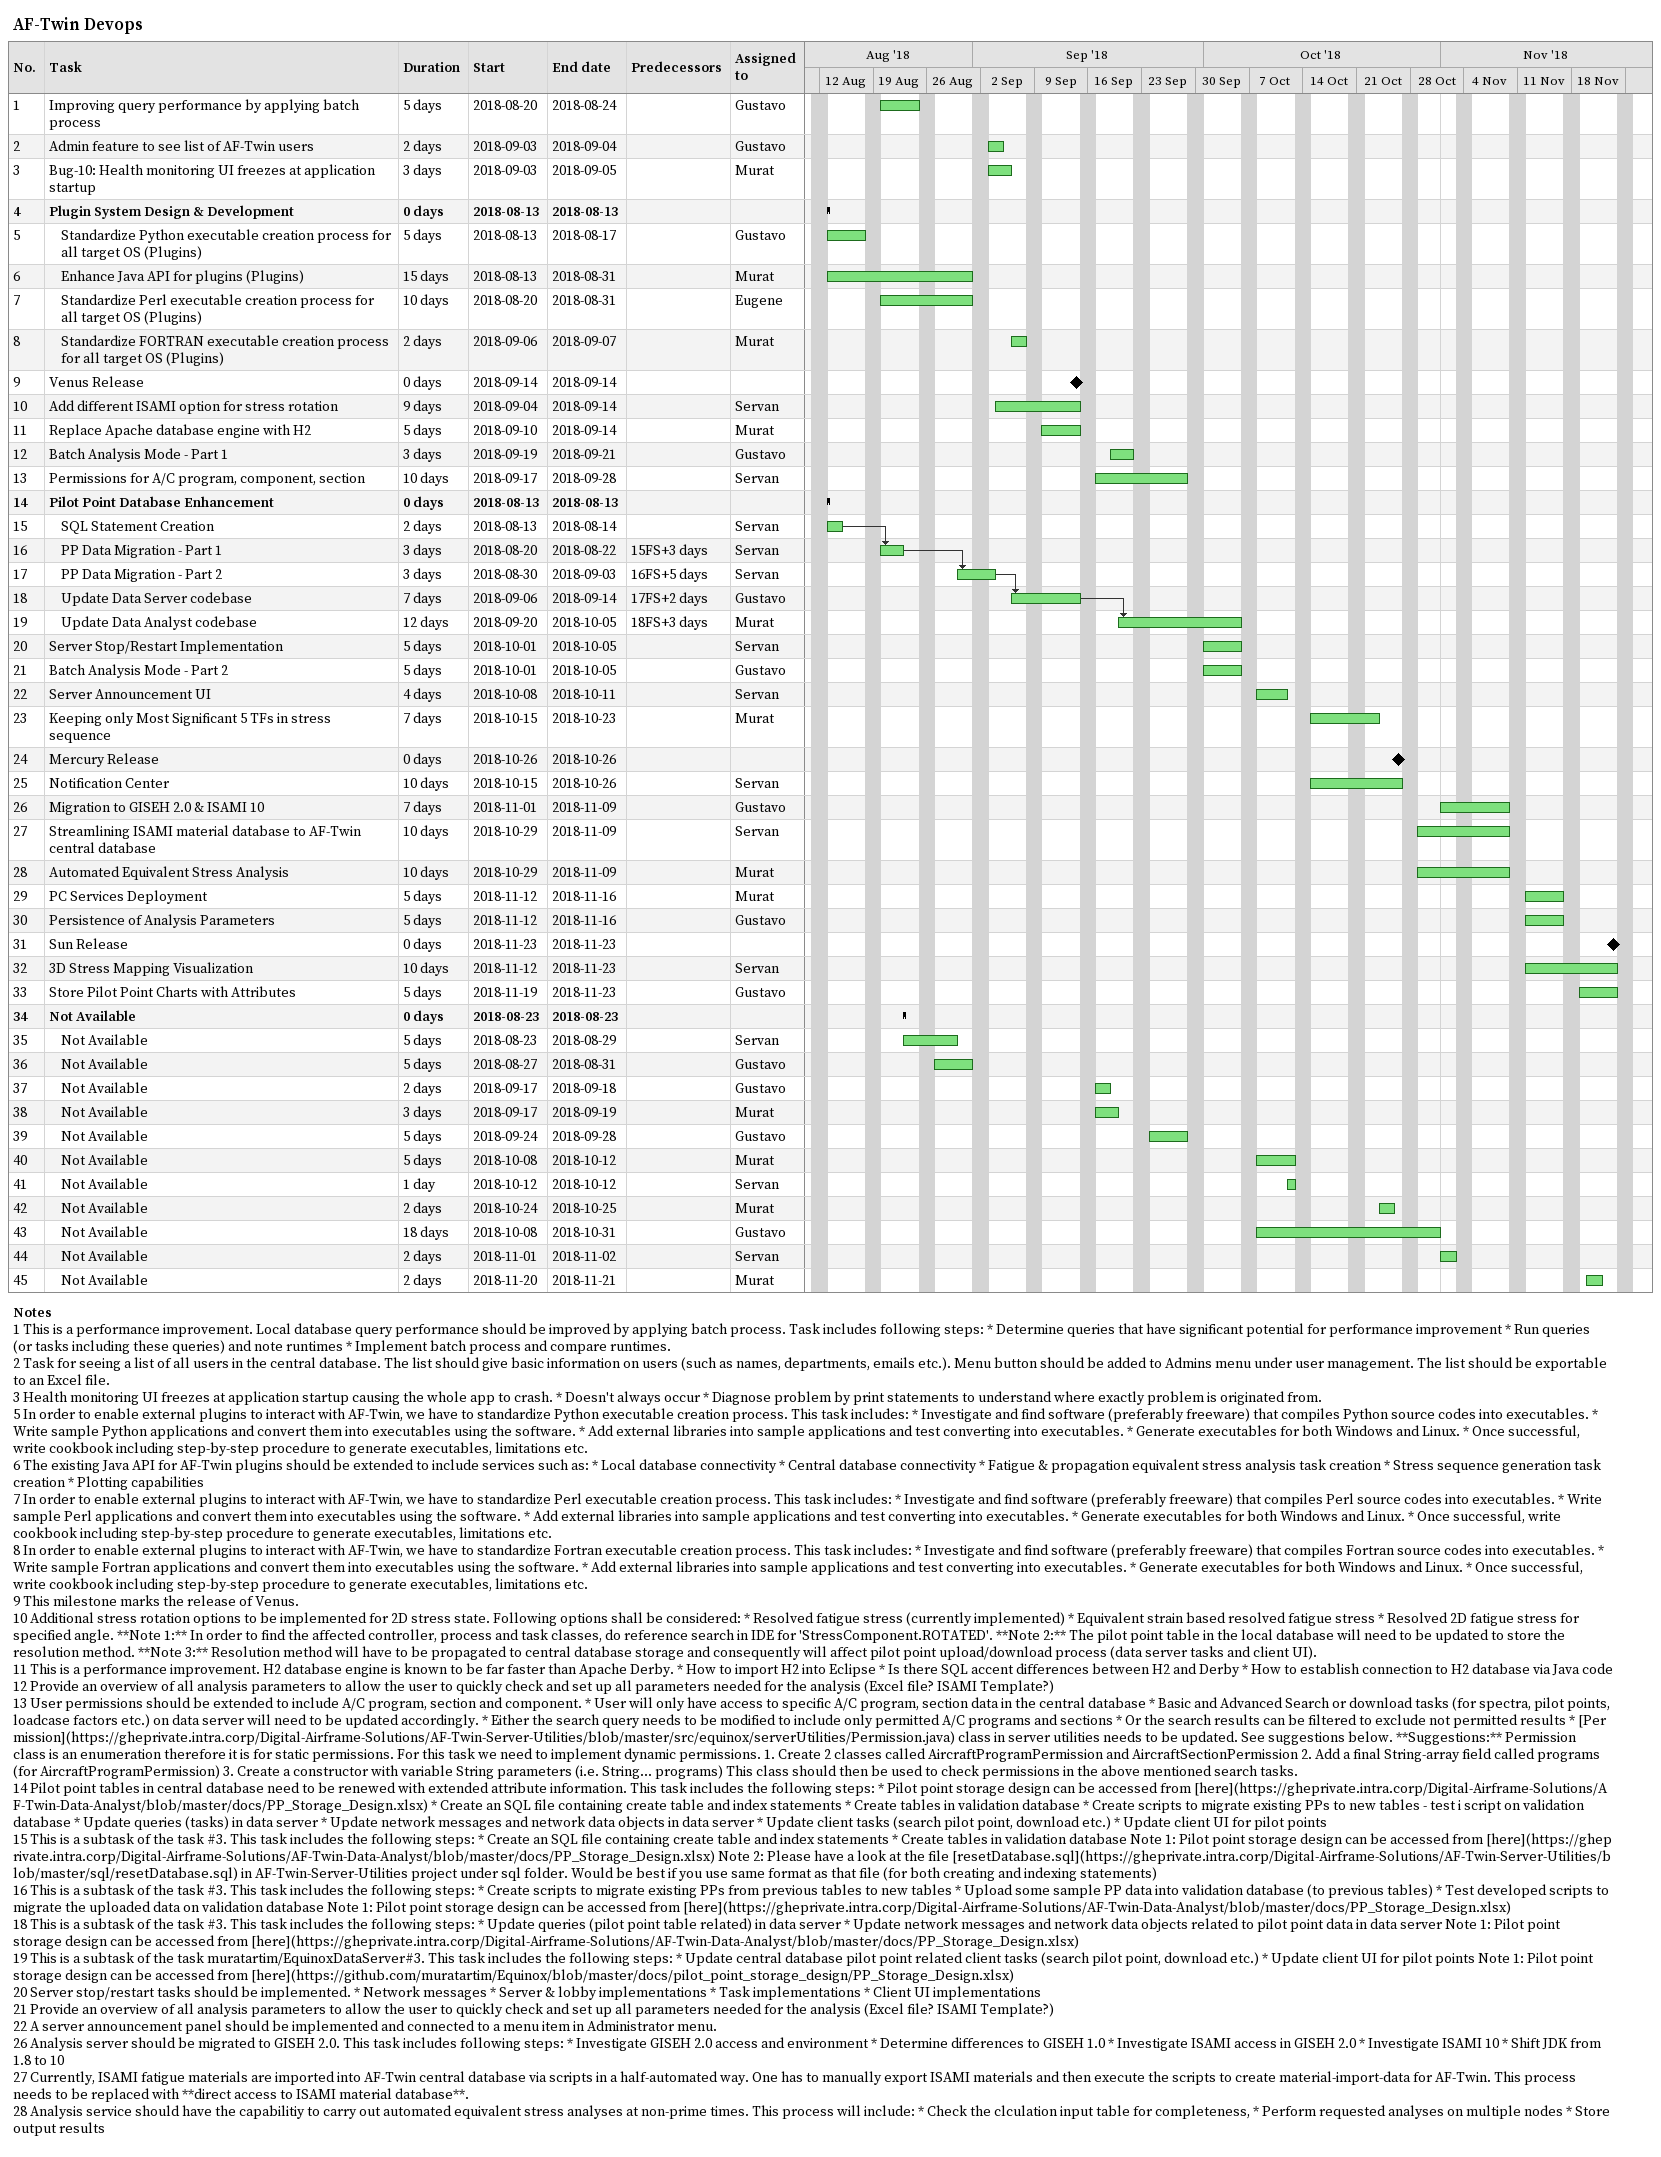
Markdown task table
AF-Twin Devops

| ID | Level | Task | Duration | Start | Finish | Predecessors | Resources |
|---|---|---|---|---|---|---|---|
| 1 | 1 | Improving query performance by applying batch process | 5d | 2018-08-20 | 2018-08-24 |  | Gustavo |
| 2 | 1 | Admin feature to see list of AF-Twin users | 2d | 2018-09-03 | 2018-09-04 |  | Gustavo |
| 3 | 1 | Bug-10: Health monitoring UI freezes at application startup | 3d | 2018-09-03 | 2018-09-05 |  | Murat |
| 4 | 1 | **Plugin System Design & Development** | 0d | 2018-08-13 | 2018-08-13 |  |  |
| 5 | 2 | Standardize Python executable creation process for all target OS (Plugins) | 5d | 2018-08-13 | 2018-08-17 |  | Gustavo |
| 6 | 2 | Enhance Java API for plugins (Plugins) | 15d | 2018-08-13 | 2018-08-31 |  | Murat |
| 7 | 2 | Standardize Perl executable creation process for all target OS (Plugins) | 10d | 2018-08-20 | 2018-08-31 |  | Eugene |
| 8 | 2 | Standardize FORTRAN executable creation process for all target OS (Plugins) | 2d | 2018-09-06 | 2018-09-07 |  | Murat |
| 9 | 1 | Venus Release | 0d | 2018-09-14 | 2018-09-14 |  |  |
| 10 | 1 | Add different ISAMI option for stress rotation | 9d | 2018-09-04 | 2018-09-14 |  | Servan |
| 11 | 1 | Replace Apache database engine with H2 | 5d | 2018-09-10 | 2018-09-14 |  | Murat |
| 12 | 1 | Batch Analysis Mode - Part 1 | 3d | 2018-09-19 | 2018-09-21 |  | Gustavo |
| 13 | 1 | Permissions for A/C program, component, section | 10d | 2018-09-17 | 2018-09-28 |  | Servan |
| 14 | 1 | **Pilot Point Database Enhancement** | 0d | 2018-08-13 | 2018-08-13 |  |  |
| 15 | 2 | SQL Statement Creation | 2d | 2018-08-13 | 2018-08-14 |  | Servan |
| 16 | 2 | PP Data Migration - Part 1 | 3d | 2018-08-20 | 2018-08-22 | 15FS+3d | Servan |
| 17 | 2 | PP Data Migration - Part 2 | 3d | 2018-08-30 | 2018-09-03 | 16FS+5d | Servan |
| 18 | 2 | Update Data Server codebase | 7d | 2018-09-06 | 2018-09-14 | 17FS+2d | Gustavo |
| 19 | 2 | Update Data Analyst codebase | 12d | 2018-09-20 | 2018-10-05 | 18FS+3d | Murat |
| 20 | 1 | Server Stop/Restart Implementation | 5d | 2018-10-01 | 2018-10-05 |  | Servan |
| 21 | 1 | Batch Analysis Mode - Part 2 | 5d | 2018-10-01 | 2018-10-05 |  | Gustavo |
| 22 | 1 | Server Announcement UI | 4d | 2018-10-08 | 2018-10-11 |  | Servan |
| 23 | 1 | Keeping only Most Significant 5 TFs in stress sequence | 7d | 2018-10-15 | 2018-10-23 |  | Murat |
| 24 | 1 | Mercury Release | 0d | 2018-10-26 | 2018-10-26 |  |  |
| 25 | 1 | Notification Center | 10d | 2018-10-15 | 2018-10-26 |  | Servan |
| 26 | 1 | Migration to GISEH 2.0 & ISAMI 10 | 7d | 2018-11-01 | 2018-11-09 |  | Gustavo |
| 27 | 1 | Streamlining ISAMI material database to AF-Twin central database | 10d | 2018-10-29 | 2018-11-09 |  | Servan |
| 28 | 1 | Automated Equivalent Stress Analysis | 10d | 2018-10-29 | 2018-11-09 |  | Murat |
| 29 | 1 | PC Services Deployment | 5d | 2018-11-12 | 2018-11-16 |  | Murat |
| 30 | 1 | Persistence of Analysis Parameters | 5d | 2018-11-12 | 2018-11-16 |  | Gustavo |
| 31 | 1 | Sun Release | 0d | 2018-11-23 | 2018-11-23 |  |  |
| 32 | 1 | 3D Stress Mapping Visualization | 10d | 2018-11-12 | 2018-11-23 |  | Servan |
| 33 | 1 | Store Pilot Point Charts with Attributes | 5d | 2018-11-19 | 2018-11-23 |  | Gustavo |
| 34 | 1 | **Not Available** | 0d | 2018-08-23 | 2018-08-23 |  |  |
| 35 | 2 | Not Available | 5d | 2018-08-23 | 2018-08-29 |  | Servan |
| 36 | 2 | Not Available | 5d | 2018-08-27 | 2018-08-31 |  | Gustavo |
| 37 | 2 | Not Available | 2d | 2018-09-17 | 2018-09-18 |  | Gustavo |
| 38 | 2 | Not Available | 3d | 2018-09-17 | 2018-09-19 |  | Murat |
| 39 | 2 | Not Available | 5d | 2018-09-24 | 2018-09-28 |  | Gustavo |
| 40 | 2 | Not Available | 5d | 2018-10-08 | 2018-10-12 |  | Murat |
| 41 | 2 | Not Available | 1d | 2018-10-12 | 2018-10-12 |  | Servan |
| 42 | 2 | Not Available | 2d | 2018-10-24 | 2018-10-25 |  | Murat |
| 43 | 2 | Not Available | 18d | 2018-10-08 | 2018-10-31 |  | Gustavo |
| 44 | 2 | Not Available | 2d | 2018-11-01 | 2018-11-02 |  | Servan |
| 45 | 2 | Not Available | 2d | 2018-11-20 | 2018-11-21 |  | Murat |

Notes
- 1: This is a performance improvement. Local database query performance should be improved by applying batch process. Task includes following steps: * Determine queries that have significant potential for performance improvement * Run queries (or tasks including these queries) and note runtimes * Implement batch process and compare runtimes.
- 2: Task for seeing a list of all users in the central database. The list should give basic information on users (such as names, departments, emails etc.). Menu button should be added to Admins menu under user management. The list should be exportable to an Excel file.
- 3: Health monitoring UI freezes at application startup causing the whole app to crash. * Doesn't always occur * Diagnose problem by print statements to understand where exactly problem is originated from.
- 5: In order to enable external plugins to interact with AF-Twin, we have to standardize Python executable creation process. This task includes: * Investigate and find software (preferably freeware) that compiles Python source codes into executables. * Write sample Python applications and convert them into executables using the software. * Add external libraries into sample applications and test converting into executables. * Generate executables for both Windows and Linux. * Once successful, write cookbook including step-by-step procedure to generate executables, limitations etc.
- 6: The existing Java API for AF-Twin plugins should be extended to include services such as: * Local database connectivity * Central database connectivity * Fatigue & propagation equivalent stress analysis task creation * Stress sequence generation task creation * Plotting capabilities
- 7: In order to enable external plugins to interact with AF-Twin, we have to standardize Perl executable creation process. This task includes: * Investigate and find software (preferably freeware) that compiles Perl source codes into executables. * Write sample Perl applications and convert them into executables using the software. * Add external libraries into sample applications and test converting into executables. * Generate executables for both Windows and Linux. * Once successful, write cookbook including step-by-step procedure to generate executables, limitations etc.
- 8: In order to enable external plugins to interact with AF-Twin, we have to standardize Fortran executable creation process. This task includes: * Investigate and find software (preferably freeware) that compiles Fortran source codes into executables. * Write sample Fortran applications and convert them into executables using the software. * Add external libraries into sample applications and test converting into executables. * Generate executables for both Windows and Linux. * Once successful, write cookbook including step-by-step procedure to generate executables, limitations etc.
- 9: This milestone marks the release of Venus.
- 10: Additional stress rotation options to be implemented for 2D stress state. Following options shall be considered: * Resolved fatigue stress (currently implemented) * Equivalent strain based resolved fatigue stress * Resolved 2D fatigue stress for specified angle. **Note 1:** In order to find the affected controller, process and task classes, do reference search in IDE for 'StressComponent.ROTATED'. **Note 2:** The pilot point table in the local database will need to be updated to store the resolution method. **Note 3:** Resolution method will have to be propagated to central database storage and consequently will affect pilot point upload/download process (data server tasks and client UI).
- 11: This is a performance improvement. H2 database engine is known to be far faster than Apache Derby. * How to import H2 into Eclipse * Is there SQL accent differences between H2 and Derby * How to establish connection to H2 database via Java code
- 12: Provide an overview of all analysis parameters to allow the user to quickly check and set up all parameters needed for the analysis (Excel file? ISAMI Template?)
- 13: User permissions should be extended to include A/C program, section and component. * User will only have access to specific A/C program, section data in the central database * Basic and Advanced Search or download tasks (for spectra, pilot points, loadcase factors etc.) on data server will need to be updated accordingly. * Either the search query needs to be modified to include only permitted A/C programs and sections * Or the search results can be filtered to exclude not permitted results * [Permission](https://gheprivate.intra.corp/Digital-Airframe-Solutions/AF-Twin-Server-Utilities/blob/master/src/equinox/serverUtilities/Permission.java) class in server utilities needs to be updated. See suggestions below. **Suggestions:** Permission class is an enumeration therefore it is for static permissions. For this task we need to implement dynamic permissions. 1. Create 2 classes called AircraftProgramPermission and AircraftSectionPermission 2. Add a final String-array field called programs (for AircraftProgramPermission) 3. Create a constructor with variable String parameters (i.e. String... programs) This class should then be used to check permissions in the above mentioned search tasks.
- 14: Pilot point tables in central database need to be renewed with extended attribute information. This task includes the following steps: * Pilot point storage design can be accessed from [here](https://gheprivate.intra.corp/Digital-Airframe-Solutions/AF-Twin-Data-Analyst/blob/master/docs/PP_Storage_Design.xlsx) * Create an SQL file containing create table and index statements * Create tables in validation database * Create scripts to migrate existing PPs to new tables - test i script on validation database * Update queries (tasks) in data server * Update network messages and network data objects in data server * Update client tasks (search pilot point, download etc.) * Update client UI for pilot points
- 15: This is a subtask of the task #3. This task includes the following steps: * Create an SQL file containing create table and index statements * Create tables in validation database Note 1: Pilot point storage design can be accessed from [here](https://gheprivate.intra.corp/Digital-Airframe-Solutions/AF-Twin-Data-Analyst/blob/master/docs/PP_Storage_Design.xlsx) Note 2: Please have a look at the file [resetDatabase.sql](https://gheprivate.intra.corp/Digital-Airframe-Solutions/AF-Twin-Server-Utilities/blob/master/sql/resetDatabase.sql) in AF-Twin-Server-Utilities project under sql folder. Would be best if you use same format as that file (for both creating and indexing statements)
- 16: This is a subtask of the task #3. This task includes the following steps: * Create scripts to migrate existing PPs from previous tables to new tables * Upload some sample PP data into validation database (to previous tables) * Test developed scripts to migrate the uploaded data on validation database Note 1: Pilot point storage design can be accessed from [here](https://gheprivate.intra.corp/Digital-Airframe-Solutions/AF-Twin-Data-Analyst/blob/master/docs/PP_Storage_Design.xlsx)
- 18: This is a subtask of the task #3. This task includes the following steps: * Update queries (pilot point table related) in data server * Update network messages and network data objects related to pilot point data in data server Note 1: Pilot point storage design can be accessed from [here](https://gheprivate.intra.corp/Digital-Airframe-Solutions/AF-Twin-Data-Analyst/blob/master/docs/PP_Storage_Design.xlsx)
- 19: This is a subtask of the task muratartim/EquinoxDataServer#3. This task includes the following steps: * Update central database pilot point related client tasks (search pilot point, download etc.) * Update client UI for pilot points Note 1: Pilot point storage design can be accessed from [here](https://github.com/muratartim/Equinox/blob/master/docs/pilot_point_storage_design/PP_Storage_Design.xlsx)
- 20: Server stop/restart tasks should be implemented. * Network messages * Server & lobby implementations * Task implementations * Client UI implementations
- 21: Provide an overview of all analysis parameters to allow the user to quickly check and set up all parameters needed for the analysis (Excel file? ISAMI Template?)
- 22: A server announcement panel should be implemented and connected to a menu item in Administrator menu.
- 26: Analysis server should be migrated to GISEH 2.0. This task includes following steps: * Investigate GISEH 2.0 access and environment * Determine differences to GISEH 1.0 * Investigate ISAMI access in GISEH 2.0 * Investigate ISAMI 10 * Shift JDK from 1.8 to 10
- 27: Currently, ISAMI fatigue materials are imported into AF-Twin central database via scripts in a half-automated way. One has to manually export ISAMI materials and then execute the scripts to create material-import-data for AF-Twin. This process needs to be replaced with **direct access to ISAMI material database**.
- 28: Analysis service should have the capabilitiy to carry out automated equivalent stress analyses at non-prime times. This process will include: * Check the clculation input table for completeness, * Perform requested analyses on multiple nodes * Store output results
